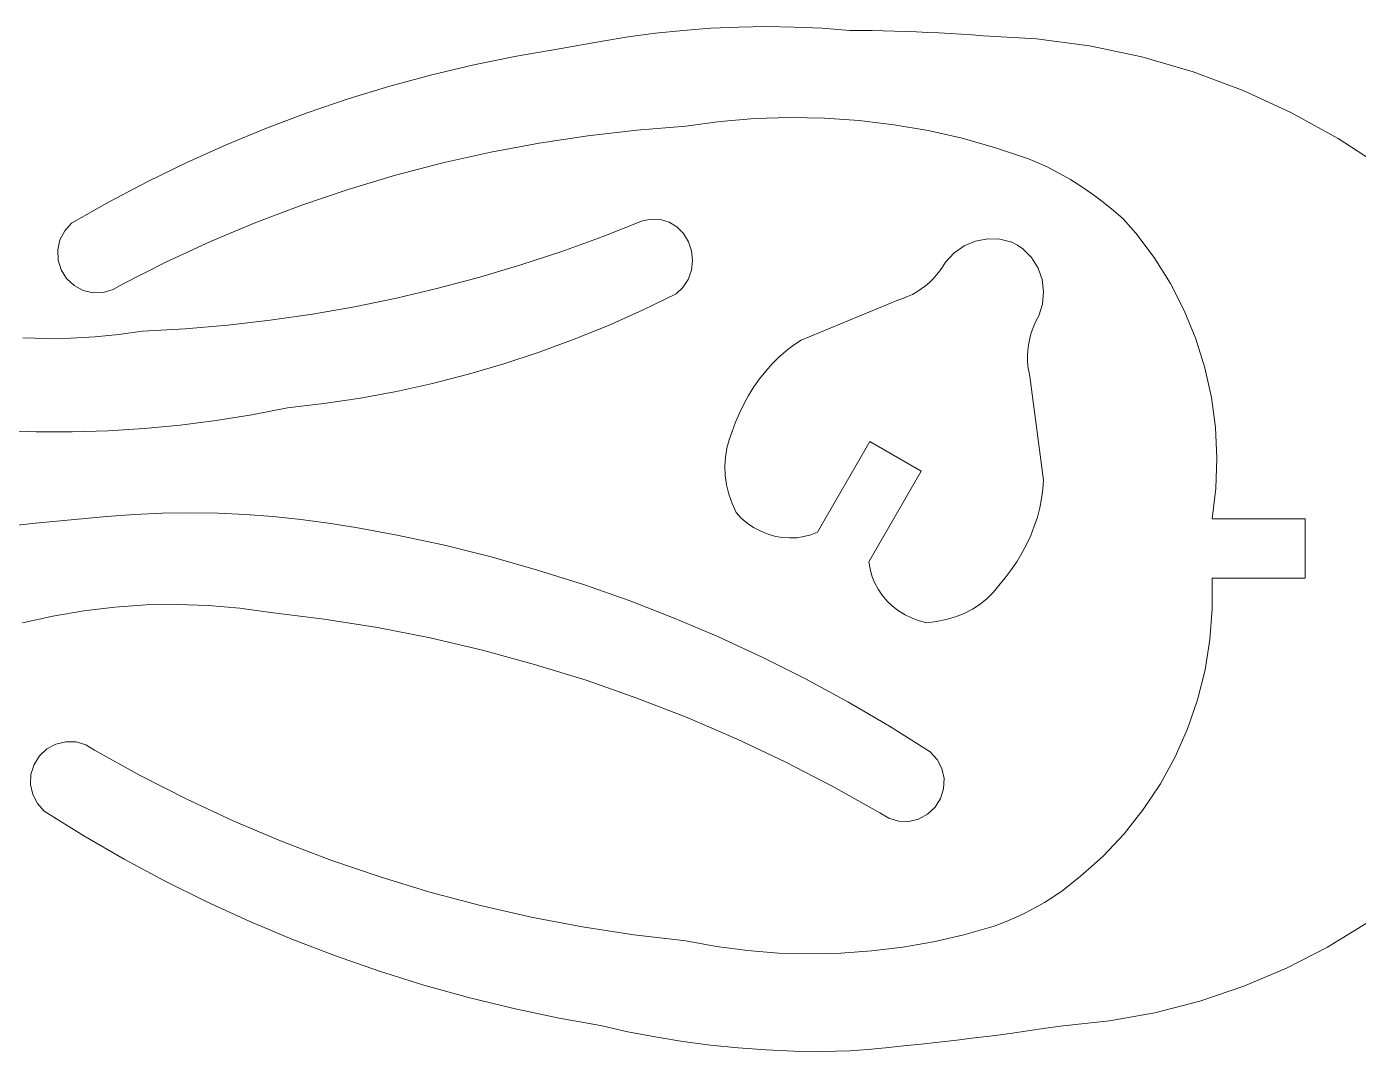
# Model space of a CAD drawing. Header units: millimetres. Extents: x -233 to 120, y -19 to 188.
# Drawn here: x -188.6 to -129.7, y 107.3 to 152.6 of the extents above; entities that cross this region are included whole.
import ezdxf

# ---------------------------------------------------------------- set-up
doc = ezdxf.new("R2010")
doc.units = ezdxf.units.MM
doc.header["$MEASUREMENT"] = 0
doc.layers.add('Layer 1', color=7, linetype='Continuous')

msp = doc.modelspace()

# ---------------------------------------------------------------- linework, layer by layer
at = {"layer": 'Layer 1', "lineweight": 9}
for points in [[(-158.3157, 152.5468), (-158.3157, 152.5468), (-159.5414, 152.4556), (-159.5414, 152.4556)], [(-157.0879, 152.6015), (-157.0879, 152.6015), (-158.3157, 152.5468), (-158.3157, 152.5468)], [(-155.859, 152.6197), (-155.859, 152.6197), (-157.0879, 152.6015), (-157.0879, 152.6015)], [(-154.63, 152.6015), (-154.63, 152.6015), (-155.859, 152.6197), (-155.859, 152.6197)], [(-153.4022, 152.5468), (-153.4022, 152.5468), (-154.63, 152.6015), (-154.63, 152.6015)], [(-152.1765, 152.4556), (-152.1765, 152.4556), (-153.4022, 152.5468), (-153.4022, 152.5468)], [(-163.1947, 151.9646), (-163.1947, 151.9646), (-165.0198, 151.6359), (-165.0198, 151.6359)], [(-161.982, 152.1644), (-161.982, 152.1644), (-163.1947, 151.9646), (-163.1947, 151.9646)], [(-160.7639, 152.3281), (-160.7639, 152.3281), (-161.982, 152.1644), (-161.982, 152.1644)], [(-159.5414, 152.4556), (-159.5414, 152.4556), (-160.7639, 152.3281), (-160.7639, 152.3281)], [(-151.6841, 152.4512), (-151.6841, 152.4512), (-152.1765, 152.4556), (-152.1765, 152.4556)], [(-151.1917, 152.444), (-151.1917, 152.444), (-151.6841, 152.4512), (-151.6841, 152.4512)], [(-150.6994, 152.434), (-150.6994, 152.434), (-151.1917, 152.444), (-151.1917, 152.444)], [(-150.2071, 152.4212), (-150.2071, 152.4212), (-150.6994, 152.434), (-150.6994, 152.434)], [(-149.7149, 152.4056), (-149.7149, 152.4056), (-150.2071, 152.4212), (-150.2071, 152.4212)], [(-149.2228, 152.3872), (-149.2228, 152.3872), (-149.7149, 152.4056), (-149.7149, 152.4056)], [(-148.7309, 152.366), (-148.7309, 152.366), (-149.2228, 152.3872), (-149.2228, 152.3872)], [(-148.239, 152.342), (-148.239, 152.342), (-148.7309, 152.366), (-148.7309, 152.366)], [(-147.7473, 152.3152), (-147.7473, 152.3152), (-148.239, 152.342), (-148.239, 152.342)], [(-147.2558, 152.2856), (-147.2558, 152.2856), (-147.7473, 152.3152), (-147.7473, 152.3152)], [(-146.7644, 152.2532), (-146.7644, 152.2532), (-147.2558, 152.2856), (-147.2558, 152.2856)], [(-146.2732, 152.218), (-146.2732, 152.218), (-146.7644, 152.2532), (-146.7644, 152.2532)], [(-143.9179, 152.0777), (-143.9179, 152.0777), (-146.2732, 152.218), (-146.2732, 152.218)], [(-141.5794, 151.7635), (-141.5794, 151.7635), (-143.9179, 152.0777), (-143.9179, 152.0777)], [(-166.9122, 151.3124), (-166.9122, 151.3124), (-168.7935, 150.929), (-168.7935, 150.929)], [(-165.0198, 151.6359), (-165.0198, 151.6359), (-166.9122, 151.3124), (-166.9122, 151.3124)], [(-139.2706, 151.2769), (-139.2706, 151.2769), (-141.5794, 151.7635), (-141.5794, 151.7635)], [(-168.7935, 150.929), (-168.7935, 150.929), (-170.6616, 150.4863), (-170.6616, 150.4863)], [(-137.0042, 150.6207), (-137.0042, 150.6207), (-139.2706, 151.2769), (-139.2706, 151.2769)], [(-170.6616, 150.4863), (-170.6616, 150.4863), (-172.5149, 149.9846), (-172.5149, 149.9846)], [(-134.7926, 149.7985), (-134.7926, 149.7985), (-137.0042, 150.6207), (-137.0042, 150.6207)], [(-172.5149, 149.9846), (-172.5149, 149.9846), (-174.3513, 149.4246), (-174.3513, 149.4246)], [(-132.6479, 148.8148), (-132.6479, 148.8148), (-134.7926, 149.7985), (-134.7926, 149.7985)], [(-174.3513, 149.4246), (-174.3513, 149.4246), (-176.169, 148.8066), (-176.169, 148.8066)], [(-176.169, 148.8066), (-176.169, 148.8066), (-177.9663, 148.1314), (-177.9663, 148.1314)], [(-157.9051, 148.4224), (-157.9051, 148.4224), (-159.4303, 148.2165), (-159.4303, 148.2165)], [(-156.3714, 148.5505), (-156.3714, 148.5505), (-157.9051, 148.4224), (-157.9051, 148.4224)], [(-154.8332, 148.6005), (-154.8332, 148.6005), (-156.3714, 148.5505), (-156.3714, 148.5505)], [(-153.2944, 148.5722), (-153.2944, 148.5722), (-154.8332, 148.6005), (-154.8332, 148.6005)], [(-151.7591, 148.4657), (-151.7591, 148.4657), (-153.2944, 148.5722), (-153.2944, 148.5722)], [(-150.2311, 148.2813), (-150.2311, 148.2813), (-151.7591, 148.4657), (-151.7591, 148.4657)], [(-130.582, 147.675), (-130.582, 147.675), (-132.6479, 148.8148), (-132.6479, 148.8148)], [(-177.9663, 148.1314), (-177.9663, 148.1314), (-179.7413, 147.3997), (-179.7413, 147.3997)], [(-163.7567, 147.7965), (-163.7567, 147.7965), (-165.906, 147.472), (-165.906, 147.472)], [(-161.5972, 148.0447), (-161.5972, 148.0447), (-163.7567, 147.7965), (-163.7567, 147.7965)], [(-159.4303, 148.2165), (-159.4303, 148.2165), (-161.5972, 148.0447), (-161.5972, 148.0447)], [(-148.7145, 148.0194), (-148.7145, 148.0194), (-150.2311, 148.2813), (-150.2311, 148.2813)], [(-147.2132, 147.6808), (-147.2132, 147.6808), (-148.7145, 148.0194), (-148.7145, 148.0194)], [(-179.7413, 147.3997), (-179.7413, 147.3997), (-181.4923, 146.6121), (-181.4923, 146.6121)], [(-165.906, 147.472), (-165.906, 147.472), (-168.0426, 147.0719), (-168.0426, 147.0719)], [(-145.731, 147.2664), (-145.731, 147.2664), (-147.2132, 147.6808), (-147.2132, 147.6808)], [(-144.2718, 146.7771), (-144.2718, 146.7771), (-145.731, 147.2664), (-145.731, 147.2664)], [(-128.6061, 146.3853), (-128.6061, 146.3853), (-130.582, 147.675), (-130.582, 147.675)], [(-181.4923, 146.6121), (-181.4923, 146.6121), (-183.2174, 145.7695), (-183.2174, 145.7695)], [(-168.0426, 147.0719), (-168.0426, 147.0719), (-170.1636, 146.5964), (-170.1636, 146.5964)], [(-143.9912, 146.6607), (-143.9912, 146.6607), (-144.2718, 146.7771), (-144.2718, 146.7771)], [(-143.458, 146.4134), (-143.458, 146.4134), (-143.9912, 146.6607), (-143.9912, 146.6607)], [(-172.2666, 146.0463), (-172.2666, 146.0463), (-174.3487, 145.4222), (-174.3487, 145.4222)], [(-170.1636, 146.5964), (-170.1636, 146.5964), (-172.2666, 146.0463), (-172.2666, 146.0463)], [(-142.9355, 146.1443), (-142.9355, 146.1443), (-143.458, 146.4134), (-143.458, 146.4134)], [(-142.4246, 145.8539), (-142.4246, 145.8539), (-142.9355, 146.1443), (-142.9355, 146.1443)], [(-183.2174, 145.7695), (-183.2174, 145.7695), (-184.915, 144.8726), (-184.915, 144.8726)], [(-174.3487, 145.4222), (-174.3487, 145.4222), (-176.4075, 144.7249), (-176.4075, 144.7249)], [(-141.9261, 145.5426), (-141.9261, 145.5426), (-142.4246, 145.8539), (-142.4246, 145.8539)], [(-141.4409, 145.2109), (-141.4409, 145.2109), (-141.9261, 145.5426), (-141.9261, 145.5426)], [(-184.915, 144.8726), (-184.915, 144.8726), (-186.5833, 143.9225), (-186.5833, 143.9225)], [(-140.9698, 144.8596), (-140.9698, 144.8596), (-141.4409, 145.2109), (-141.4409, 145.2109)], [(-140.5136, 144.489), (-140.5136, 144.489), (-140.9698, 144.8596), (-140.9698, 144.8596)], [(-176.4075, 144.7249), (-176.4075, 144.7249), (-178.4404, 143.9553), (-178.4404, 143.9553)], [(-140.0909, 144.1157), (-140.0909, 144.1157), (-140.5136, 144.489), (-140.5136, 144.489)], [(-186.5833, 143.9225), (-186.5833, 143.9225), (-186.8867, 143.5874), (-186.8867, 143.5874)], [(-178.4404, 143.9553), (-178.4404, 143.9553), (-180.4448, 143.1143), (-180.4448, 143.1143)], [(-163.1205, 143.3249), (-163.1205, 143.3249), (-161.3461, 144.0256), (-161.3461, 144.0256)], [(-160.953, 144.1093), (-160.953, 144.1093), (-161.3461, 144.0256), (-161.3461, 144.0256)], [(-160.5526, 144.0913), (-160.5526, 144.0913), (-160.953, 144.1093), (-160.953, 144.1093)], [(-160.1673, 143.9727), (-160.1673, 143.9727), (-160.5526, 144.0913), (-160.5526, 144.0913)], [(-159.8187, 143.7601), (-159.8187, 143.7601), (-160.1673, 143.9727), (-160.1673, 143.9727)], [(-159.5263, 143.4654), (-159.5263, 143.4654), (-159.8187, 143.7601), (-159.8187, 143.7601)], [(-139.5261, 143.4823), (-139.5261, 143.4823), (-140.0909, 144.1157), (-140.0909, 144.1157)], [(-187.0941, 143.1857), (-187.0941, 143.1857), (-187.1916, 142.7444), (-187.1916, 142.7444)], [(-186.8867, 143.5874), (-186.8867, 143.5874), (-187.0941, 143.1857), (-187.0941, 143.1857)], [(-180.4448, 143.1143), (-180.4448, 143.1143), (-182.4183, 142.203), (-182.4183, 142.203)], [(-164.9116, 142.6764), (-164.9116, 142.6764), (-163.1205, 143.3249), (-163.1205, 143.3249)], [(-159.3065, 143.1051), (-159.3065, 143.1051), (-159.5263, 143.4654), (-159.5263, 143.4654)], [(-159.1715, 142.6994), (-159.1715, 142.6994), (-159.3065, 143.1051), (-159.3065, 143.1051)], [(-147.1256, 142.9206), (-147.1256, 142.9206), (-146.6229, 143.1328), (-146.6229, 143.1328)], [(-146.6229, 143.1328), (-146.6229, 143.1328), (-146.0867, 143.2327), (-146.0867, 143.2327)], [(-146.0867, 143.2327), (-146.0867, 143.2327), (-145.5417, 143.2155), (-145.5417, 143.2155)], [(-145.5417, 143.2155), (-145.5417, 143.2155), (-145.0132, 143.0821), (-145.0132, 143.0821)], [(-145.0132, 143.0821), (-145.0132, 143.0821), (-144.7599, 142.9557), (-144.7599, 142.9557)], [(-138.7189, 142.4052), (-138.7189, 142.4052), (-139.5261, 143.4823), (-139.5261, 143.4823)], [(-187.1916, 142.7444), (-187.1916, 142.7444), (-187.1729, 142.2927), (-187.1729, 142.2927)], [(-166.7181, 142.0807), (-166.7181, 142.0807), (-164.9116, 142.6764), (-164.9116, 142.6764)], [(-159.1289, 142.2709), (-159.1289, 142.2709), (-159.1715, 142.6994), (-159.1715, 142.6994)], [(-147.9397, 142.203), (-147.9397, 142.203), (-147.5714, 142.6058), (-147.5714, 142.6058)], [(-147.5714, 142.6058), (-147.5714, 142.6058), (-147.1256, 142.9206), (-147.1256, 142.9206)], [(-144.5239, 142.7996), (-144.5239, 142.7996), (-144.7599, 142.9557), (-144.7599, 142.9557)], [(-144.1441, 142.4085), (-144.1441, 142.4085), (-144.5239, 142.7996), (-144.5239, 142.7996)], [(-187.1729, 142.2927), (-187.1729, 142.2927), (-187.039, 141.861), (-187.039, 141.861)], [(-182.4183, 142.203), (-182.4183, 142.203), (-184.3583, 141.2225), (-184.3583, 141.2225)], [(-168.5386, 141.538), (-168.5386, 141.538), (-166.7181, 142.0807), (-166.7181, 142.0807)], [(-159.1811, 141.8436), (-159.1811, 141.8436), (-159.1289, 142.2709), (-159.1289, 142.2709)], [(-148.0602, 142.0064), (-148.0602, 142.0064), (-148.1928, 141.8178), (-148.1928, 141.8178)], [(-147.9397, 142.203), (-147.9397, 142.203), (-148.0602, 142.0064), (-148.0602, 142.0064)], [(-143.8567, 141.9452), (-143.8567, 141.9452), (-144.1441, 142.4085), (-144.1441, 142.4085)], [(-143.675, 141.4309), (-143.675, 141.4309), (-143.8567, 141.9452), (-143.8567, 141.9452)], [(-138.0061, 141.2634), (-138.0061, 141.2634), (-138.7189, 142.4052), (-138.7189, 142.4052)], [(-187.039, 141.861), (-187.039, 141.861), (-186.799, 141.4779), (-186.799, 141.4779)], [(-186.799, 141.4779), (-186.799, 141.4779), (-186.4689, 141.1691), (-186.4689, 141.1691)], [(-170.3718, 141.0489), (-170.3718, 141.0489), (-168.5386, 141.538), (-168.5386, 141.538)], [(-159.5531, 141.0871), (-159.5531, 141.0871), (-159.3252, 141.4415), (-159.3252, 141.4415)], [(-159.3252, 141.4415), (-159.3252, 141.4415), (-159.1811, 141.8436), (-159.1811, 141.8436)], [(-148.6584, 141.3076), (-148.6584, 141.3076), (-148.834, 141.1583), (-148.834, 141.1583)], [(-148.4925, 141.4677), (-148.4925, 141.4677), (-148.6584, 141.3076), (-148.6584, 141.3076)], [(-148.3371, 141.638), (-148.3371, 141.638), (-148.4925, 141.4677), (-148.4925, 141.4677)], [(-148.1928, 141.8178), (-148.1928, 141.8178), (-148.3371, 141.638), (-148.3371, 141.638)], [(-143.6075, 140.8895), (-143.6075, 140.8895), (-143.675, 141.4309), (-143.675, 141.4309)], [(-186.4689, 141.1691), (-186.4689, 141.1691), (-186.0707, 140.9552), (-186.0707, 140.9552)], [(-186.0707, 140.9552), (-186.0707, 140.9552), (-185.631, 140.8505), (-185.631, 140.8505)], [(-185.631, 140.8505), (-185.631, 140.8505), (-185.1791, 140.8619), (-185.1791, 140.8619)], [(-185.1791, 140.8619), (-185.1791, 140.8619), (-184.7452, 140.9887), (-184.7452, 140.9887)], [(-184.7452, 140.9887), (-184.7452, 140.9887), (-184.3583, 141.2225), (-184.3583, 141.2225)], [(-172.2164, 140.6138), (-172.2164, 140.6138), (-170.3718, 141.0489), (-170.3718, 141.0489)], [(-161.3378, 140.0798), (-161.3378, 140.0798), (-159.852, 140.8001), (-159.852, 140.8001)], [(-159.852, 140.8001), (-159.852, 140.8001), (-159.5531, 141.0871), (-159.5531, 141.0871)], [(-149.4125, 140.7812), (-149.4125, 140.7812), (-149.6199, 140.6808), (-149.6199, 140.6808)], [(-149.2119, 140.8946), (-149.2119, 140.8946), (-149.4125, 140.7812), (-149.4125, 140.7812)], [(-149.0188, 141.0205), (-149.0188, 141.0205), (-149.2119, 140.8946), (-149.2119, 140.8946)], [(-148.834, 141.1583), (-148.834, 141.1583), (-149.0188, 141.0205), (-149.0188, 141.0205)], [(-143.6572, 140.346), (-143.6572, 140.346), (-143.6075, 140.8895), (-143.6075, 140.8895)], [(-137.3929, 140.0651), (-137.3929, 140.0651), (-138.0061, 141.2634), (-138.0061, 141.2634)], [(-175.934, 139.9064), (-175.934, 139.9064), (-174.0709, 140.2328), (-174.0709, 140.2328)], [(-174.0709, 140.2328), (-174.0709, 140.2328), (-172.2164, 140.6138), (-172.2164, 140.6138)], [(-154.3295, 138.759), (-154.3295, 138.759), (-150.0517, 140.5204), (-150.0517, 140.5204)], [(-149.8333, 140.5938), (-149.8333, 140.5938), (-150.0517, 140.5204), (-150.0517, 140.5204)], [(-149.6199, 140.6808), (-149.6199, 140.6808), (-149.8333, 140.5938), (-149.8333, 140.5938)], [(-143.8219, 139.8256), (-143.8219, 139.8256), (-143.6572, 140.346), (-143.6572, 140.346)], [(-179.6803, 139.4181), (-179.6803, 139.4181), (-177.8043, 139.6348), (-177.8043, 139.6348)], [(-177.8043, 139.6348), (-177.8043, 139.6348), (-175.934, 139.9064), (-175.934, 139.9064)], [(-162.8435, 139.4102), (-162.8435, 139.4102), (-161.3378, 140.0798), (-161.3378, 140.0798)], [(-143.932, 139.623), (-143.932, 139.623), (-144.029, 139.4138), (-144.029, 139.4138)], [(-143.8219, 139.8256), (-143.8219, 139.8256), (-143.932, 139.623), (-143.932, 139.623)], [(-136.8838, 138.819), (-136.8838, 138.819), (-137.3929, 140.0651), (-137.3929, 140.0651)], [(-185.5558, 138.9002), (-185.5558, 138.9002), (-184.4976, 139.0029), (-184.4976, 139.0029)], [(-184.4976, 139.0029), (-184.4976, 139.0029), (-183.4441, 139.1502), (-183.4441, 139.1502)], [(-183.4441, 139.1502), (-183.4441, 139.1502), (-181.5607, 139.2565), (-181.5607, 139.2565)], [(-181.5607, 139.2565), (-181.5607, 139.2565), (-179.6803, 139.4181), (-179.6803, 139.4181)], [(-164.3677, 138.792), (-164.3677, 138.792), (-162.8435, 139.4102), (-162.8435, 139.4102)], [(-144.1823, 138.9792), (-144.1823, 138.9792), (-144.238, 138.7555), (-144.238, 138.7555)], [(-144.1125, 139.1989), (-144.1125, 139.1989), (-144.1823, 138.9792), (-144.1823, 138.9792)], [(-144.029, 139.4138), (-144.029, 139.4138), (-144.1125, 139.1989), (-144.1125, 139.1989)], [(-188.7424, 138.8607), (-188.7424, 138.8607), (-187.6799, 138.829), (-187.6799, 138.829)], [(-187.6799, 138.829), (-187.6799, 138.829), (-186.6171, 138.8422), (-186.6171, 138.8422)], [(-186.6171, 138.8422), (-186.6171, 138.8422), (-185.5558, 138.9002), (-185.5558, 138.9002)], [(-165.9088, 138.2257), (-165.9088, 138.2257), (-164.3677, 138.792), (-164.3677, 138.792)], [(-154.9925, 138.2773), (-154.9925, 138.2773), (-154.666, 138.5306), (-154.666, 138.5306)], [(-154.666, 138.5306), (-154.666, 138.5306), (-154.3295, 138.759), (-154.3295, 138.759)], [(-144.2795, 138.5287), (-144.2795, 138.5287), (-144.3065, 138.2998), (-144.3065, 138.2998)], [(-144.238, 138.7555), (-144.238, 138.7555), (-144.2795, 138.5287), (-144.2795, 138.5287)], [(-136.4824, 137.5342), (-136.4824, 137.5342), (-136.8838, 138.819), (-136.8838, 138.819)], [(-167.4654, 137.712), (-167.4654, 137.712), (-165.9088, 138.2257), (-165.9088, 138.2257)], [(-155.6088, 137.7011), (-155.6088, 137.7011), (-155.3073, 138.0003), (-155.3073, 138.0003)], [(-155.3073, 138.0003), (-155.3073, 138.0003), (-154.9925, 138.2773), (-154.9925, 138.2773)], [(-144.3065, 138.2998), (-144.3065, 138.2998), (-144.319, 138.0697), (-144.319, 138.0697)], [(-144.3168, 137.8392), (-144.3168, 137.8392), (-144.319, 138.0697), (-144.319, 138.0697)], [(-144.3168, 137.8392), (-144.3168, 137.8392), (-144.3001, 137.6094), (-144.3001, 137.6094)], [(-170.6185, 136.8442), (-170.6185, 136.8442), (-169.0358, 137.2513), (-169.0358, 137.2513)], [(-169.0358, 137.2513), (-169.0358, 137.2513), (-167.4654, 137.712), (-167.4654, 137.712)], [(-156.1656, 137.0423), (-156.1656, 137.0423), (-155.8954, 137.3812), (-155.8954, 137.3812)], [(-155.8954, 137.3812), (-155.8954, 137.3812), (-155.6088, 137.7011), (-155.6088, 137.7011)], [(-144.3001, 137.6094), (-144.3001, 137.6094), (-144.2688, 137.3811), (-144.2688, 137.3811)], [(-144.2688, 137.3811), (-144.2688, 137.3811), (-144.2231, 137.1553), (-144.2231, 137.1553)], [(-136.1916, 136.2199), (-136.1916, 136.2199), (-136.4824, 137.5342), (-136.4824, 137.5342)], [(-172.2119, 136.4909), (-172.2119, 136.4909), (-170.6185, 136.8442), (-170.6185, 136.8442)], [(-156.6516, 136.3142), (-156.6516, 136.3142), (-156.4181, 136.686), (-156.4181, 136.686)], [(-156.4181, 136.686), (-156.4181, 136.686), (-156.1656, 137.0423), (-156.1656, 137.0423)], [(-143.6096, 132.5699), (-143.6096, 132.5699), (-144.2231, 137.1553), (-144.2231, 137.1553)], [(-175.4243, 135.9475), (-175.4243, 135.9475), (-173.8144, 136.1919), (-173.8144, 136.1919)], [(-173.8144, 136.1919), (-173.8144, 136.1919), (-172.2119, 136.4909), (-172.2119, 136.4909)], [(-156.8649, 135.9288), (-156.8649, 135.9288), (-156.6516, 136.3142), (-156.6516, 136.3142)], [(-136.0137, 134.8856), (-136.0137, 134.8856), (-136.1916, 136.2199), (-136.1916, 136.2199)], [(-180.1917, 135.2033), (-180.1917, 135.2033), (-178.6122, 135.4555), (-178.6122, 135.4555)], [(-178.6122, 135.4555), (-178.6122, 135.4555), (-177.0401, 135.7579), (-177.0401, 135.7579)], [(-177.0401, 135.7579), (-177.0401, 135.7579), (-175.4243, 135.9475), (-175.4243, 135.9475)], [(-157.2266, 135.1251), (-157.2266, 135.1251), (-157.0569, 135.5318), (-157.0569, 135.5318)], [(-157.0569, 135.5318), (-157.0569, 135.5318), (-156.8649, 135.9288), (-156.8649, 135.9288)], [(-184.9617, 134.7507), (-184.9617, 134.7507), (-183.3679, 134.8508), (-183.3679, 134.8508)], [(-183.3679, 134.8508), (-183.3679, 134.8508), (-181.7774, 135.0017), (-181.7774, 135.0017)], [(-181.7774, 135.0017), (-181.7774, 135.0017), (-180.1917, 135.2033), (-180.1917, 135.2033)], [(-157.3731, 134.711), (-157.3731, 134.711), (-157.2266, 135.1251), (-157.2266, 135.1251)], [(-135.9497, 133.5411), (-135.9497, 133.5411), (-136.0137, 134.8856), (-136.0137, 134.8856)], [(-189.7491, 134.7559), (-189.7491, 134.7559), (-188.1537, 134.7032), (-188.1537, 134.7032)], [(-188.1537, 134.7032), (-188.1537, 134.7032), (-186.5574, 134.7015), (-186.5574, 134.7015)], [(-186.5574, 134.7015), (-186.5574, 134.7015), (-184.9617, 134.7507), (-184.9617, 134.7507)], [(-157.5147, 134.3543), (-157.5147, 134.3543), (-157.6171, 133.9789), (-157.6171, 133.9789)], [(-157.3731, 134.711), (-157.3731, 134.711), (-157.5147, 134.3543), (-157.5147, 134.3543)], [(-153.6024, 130.265), (-153.6024, 130.265), (-151.2899, 134.2704), (-151.2899, 134.2704)], [(-151.2899, 134.2704), (-151.2899, 134.2704), (-149.0166, 132.9579), (-149.0166, 132.9579)], [(-157.6171, 133.9789), (-157.6171, 133.9789), (-157.6796, 133.5883), (-157.6796, 133.5883)], [(-157.6796, 133.5883), (-157.6796, 133.5883), (-157.7014, 133.186), (-157.7014, 133.186)], [(-157.7014, 133.186), (-157.7014, 133.186), (-157.6825, 132.7757), (-157.6825, 132.7757)], [(-136.0003, 132.1959), (-136.0003, 132.1959), (-135.9497, 133.5411), (-135.9497, 133.5411)], [(-157.6825, 132.7757), (-157.6825, 132.7757), (-157.6229, 132.3611), (-157.6229, 132.3611)], [(-151.3291, 128.9525), (-151.3291, 128.9525), (-149.0166, 132.9579), (-149.0166, 132.9579)], [(-143.6391, 132.1642), (-143.6391, 132.1642), (-143.6096, 132.5699), (-143.6096, 132.5699)], [(-157.6229, 132.3611), (-157.6229, 132.3611), (-157.5233, 131.946), (-157.5233, 131.946)], [(-157.5233, 131.946), (-157.5233, 131.946), (-157.3845, 131.534), (-157.3845, 131.534)], [(-143.6953, 131.7548), (-143.6953, 131.7548), (-143.6391, 132.1642), (-143.6391, 132.1642)], [(-136.1649, 130.86), (-136.1649, 130.86), (-136.0003, 132.1959), (-136.0003, 132.1959)], [(-157.3845, 131.534), (-157.3845, 131.534), (-157.2078, 131.129), (-157.2078, 131.129)], [(-143.8861, 130.9331), (-143.8861, 130.9331), (-143.7777, 131.3437), (-143.7777, 131.3437)], [(-143.7777, 131.3437), (-143.7777, 131.3437), (-143.6953, 131.7548), (-143.6953, 131.7548)], [(-188.1826, 130.6559), (-188.1826, 130.6559), (-187.3947, 130.7375), (-187.3947, 130.7375)], [(-187.3947, 130.7375), (-187.3947, 130.7375), (-186.6064, 130.8147), (-186.6064, 130.8147)], [(-186.6064, 130.8147), (-186.6064, 130.8147), (-185.8176, 130.8874), (-185.8176, 130.8874)], [(-185.8176, 130.8874), (-185.8176, 130.8874), (-185.0284, 130.9556), (-185.0284, 130.9556)], [(-185.0284, 130.9556), (-185.0284, 130.9556), (-183.8027, 131.0468), (-183.8027, 131.0468)], [(-183.8027, 131.0468), (-183.8027, 131.0468), (-182.5749, 131.1015), (-182.5749, 131.1015)], [(-182.5749, 131.1015), (-182.5749, 131.1015), (-181.3459, 131.1197), (-181.3459, 131.1197)], [(-181.3459, 131.1197), (-181.3459, 131.1197), (-180.117, 131.1015), (-180.117, 131.1015)], [(-180.117, 131.1015), (-180.117, 131.1015), (-178.8892, 131.0468), (-178.8892, 131.0468)], [(-178.8892, 131.0468), (-178.8892, 131.0468), (-177.6635, 130.9556), (-177.6635, 130.9556)], [(-177.6635, 130.9556), (-177.6635, 130.9556), (-176.441, 130.8281), (-176.441, 130.8281)], [(-175.2229, 130.6644), (-175.2229, 130.6644), (-176.441, 130.8281), (-176.441, 130.8281)], [(-157.2078, 131.129), (-157.2078, 131.129), (-156.9743, 130.8861), (-156.9743, 130.8861)], [(-156.9743, 130.8861), (-156.9743, 130.8861), (-156.7158, 130.6679), (-156.7158, 130.6679)], [(-144.0199, 130.5249), (-144.0199, 130.5249), (-143.8861, 130.9331), (-143.8861, 130.9331)], [(-136.1649, 130.86), (-136.1649, 130.86), (-132.0399, 130.86), (-132.0399, 130.86)], [(-132.0399, 130.86), (-132.0399, 130.86), (-132.0399, 128.235), (-132.0399, 128.235)], [(-188.9701, 130.5697), (-188.9701, 130.5697), (-188.1826, 130.6559), (-188.1826, 130.6559)], [(-175.2229, 130.6644), (-175.2229, 130.6644), (-174.0102, 130.4646), (-174.0102, 130.4646)], [(-174.0102, 130.4646), (-174.0102, 130.4646), (-172.1851, 130.1359), (-172.1851, 130.1359)], [(-172.1851, 130.1359), (-172.1851, 130.1359), (-170.1002, 129.6865), (-170.1002, 129.6865)], [(-156.7158, 130.6679), (-156.7158, 130.6679), (-156.4358, 130.477), (-156.4358, 130.477)], [(-156.4358, 130.477), (-156.4358, 130.477), (-156.138, 130.3161), (-156.138, 130.3161)], [(-156.138, 130.3161), (-156.138, 130.3161), (-155.8261, 130.1872), (-155.8261, 130.1872)], [(-155.8261, 130.1872), (-155.8261, 130.1872), (-155.5043, 130.0919), (-155.5043, 130.0919)], [(-154.2027, 130.0657), (-154.2027, 130.0657), (-153.8949, 130.1483), (-153.8949, 130.1483)], [(-153.8949, 130.1483), (-153.8949, 130.1483), (-153.6024, 130.265), (-153.6024, 130.265)], [(-144.3606, 129.7246), (-144.3606, 129.7246), (-144.1783, 130.1214), (-144.1783, 130.1214)], [(-144.1783, 130.1214), (-144.1783, 130.1214), (-144.0199, 130.5249), (-144.0199, 130.5249)], [(-170.1002, 129.6865), (-170.1002, 129.6865), (-168.0306, 129.1713), (-168.0306, 129.1713)], [(-155.5043, 130.0919), (-155.5043, 130.0919), (-155.1768, 130.0316), (-155.1768, 130.0316)], [(-155.1768, 130.0316), (-155.1768, 130.0316), (-154.8479, 130.007), (-154.8479, 130.007)], [(-154.8479, 130.007), (-154.8479, 130.007), (-154.5218, 130.0184), (-154.5218, 130.0184)], [(-154.5218, 130.0184), (-154.5218, 130.0184), (-154.2027, 130.0657), (-154.2027, 130.0657)], [(-144.5658, 129.3364), (-144.5658, 129.3364), (-144.3606, 129.7246), (-144.3606, 129.7246)], [(-168.0306, 129.1713), (-168.0306, 129.1713), (-165.9783, 128.5909), (-165.9783, 128.5909)], [(-151.284, 128.6408), (-151.284, 128.6408), (-151.3291, 128.9525), (-151.3291, 128.9525)], [(-145.0408, 128.5942), (-145.0408, 128.5942), (-144.7929, 128.959), (-144.7929, 128.959)], [(-144.7929, 128.959), (-144.7929, 128.959), (-144.5658, 129.3364), (-144.5658, 129.3364)], [(-165.9783, 128.5909), (-165.9783, 128.5909), (-163.9454, 127.9457), (-163.9454, 127.9457)], [(-151.2016, 128.333), (-151.2016, 128.333), (-151.284, 128.6408), (-151.284, 128.6408)], [(-145.3081, 128.244), (-145.3081, 128.244), (-145.0408, 128.5942), (-145.0408, 128.5942)], [(-163.9454, 127.9457), (-163.9454, 127.9457), (-161.934, 127.2365), (-161.934, 127.2365)], [(-151.0831, 128.0331), (-151.0831, 128.0331), (-151.2016, 128.333), (-151.2016, 128.333)], [(-150.9299, 127.7449), (-150.9299, 127.7449), (-151.0831, 128.0331), (-151.0831, 128.0331)], [(-145.5935, 127.91), (-145.5935, 127.91), (-145.8316, 127.609), (-145.8316, 127.609)], [(-145.5935, 127.91), (-145.5935, 127.91), (-145.3081, 128.244), (-145.3081, 128.244)], [(-136.1649, 128.235), (-136.1649, 128.235), (-132.0399, 128.235), (-132.0399, 128.235)], [(-136.1649, 128.235), (-136.1649, 128.235), (-136.152, 126.8743), (-136.152, 126.8743)], [(-161.934, 127.2365), (-161.934, 127.2365), (-159.946, 126.464), (-159.946, 126.464)], [(-150.7441, 127.4723), (-150.7441, 127.4723), (-150.9299, 127.7449), (-150.9299, 127.7449)], [(-150.5281, 127.2189), (-150.5281, 127.2189), (-150.7441, 127.4723), (-150.7441, 127.4723)], [(-150.2847, 126.9878), (-150.2847, 126.9878), (-150.5281, 127.2189), (-150.5281, 127.2189)], [(-146.1055, 127.3326), (-146.1055, 127.3326), (-146.4125, 127.0833), (-146.4125, 127.0833)], [(-145.8316, 127.609), (-145.8316, 127.609), (-146.1055, 127.3326), (-146.1055, 127.3326)], [(-187.4074, 126.5552), (-187.4074, 126.5552), (-186.0437, 126.7883), (-186.0437, 126.7883)], [(-186.0437, 126.7883), (-186.0437, 126.7883), (-184.67, 126.9518), (-184.67, 126.9518)], [(-184.67, 126.9518), (-184.67, 126.9518), (-183.2897, 127.0453), (-183.2897, 127.0453)], [(-183.2897, 127.0453), (-183.2897, 127.0453), (-181.9064, 127.0684), (-181.9064, 127.0684)], [(-181.9064, 127.0684), (-181.9064, 127.0684), (-180.5238, 127.0213), (-180.5238, 127.0213)], [(-180.5238, 127.0213), (-180.5238, 127.0213), (-179.1453, 126.9039), (-179.1453, 126.9039)], [(-179.1453, 126.9039), (-179.1453, 126.9039), (-177.7746, 126.7165), (-177.7746, 126.7165)], [(-177.7746, 126.7165), (-177.7746, 126.7165), (-175.4124, 126.4227), (-175.4124, 126.4227)], [(-150.0171, 126.7822), (-150.0171, 126.7822), (-150.2847, 126.9878), (-150.2847, 126.9878)], [(-149.7288, 126.6047), (-149.7288, 126.6047), (-150.0171, 126.7822), (-150.0171, 126.7822)], [(-149.4236, 126.4577), (-149.4236, 126.4577), (-149.7288, 126.6047), (-149.7288, 126.6047)], [(-147.1148, 126.6745), (-147.1148, 126.6745), (-147.5036, 126.5187), (-147.5036, 126.5187)], [(-146.75, 126.8632), (-146.75, 126.8632), (-147.1148, 126.6745), (-147.1148, 126.6745)], [(-146.4125, 127.0833), (-146.4125, 127.0833), (-146.75, 126.8632), (-146.75, 126.8632)], [(-136.152, 126.8743), (-136.152, 126.8743), (-136.2548, 125.5175), (-136.2548, 125.5175)], [(-188.7575, 126.253), (-188.7575, 126.253), (-187.4074, 126.5552), (-187.4074, 126.5552)], [(-175.4124, 126.4227), (-175.4124, 126.4227), (-173.0621, 126.0455), (-173.0621, 126.0455)], [(-173.0621, 126.0455), (-173.0621, 126.0455), (-170.7266, 125.5855), (-170.7266, 125.5855)], [(-159.946, 126.464), (-159.946, 126.464), (-157.9835, 125.6289), (-157.9835, 125.6289)], [(-149.1053, 126.343), (-149.1053, 126.343), (-149.4236, 126.4577), (-149.4236, 126.4577)], [(-148.7783, 126.2622), (-148.7783, 126.2622), (-149.1053, 126.343), (-149.1053, 126.343)], [(-148.3392, 126.3117), (-148.3392, 126.3117), (-148.7783, 126.2622), (-148.7783, 126.2622)], [(-147.913, 126.3974), (-147.913, 126.3974), (-148.3392, 126.3117), (-148.3392, 126.3117)], [(-147.5036, 126.5187), (-147.5036, 126.5187), (-147.913, 126.3974), (-147.913, 126.3974)], [(-170.7266, 125.5855), (-170.7266, 125.5855), (-168.4089, 125.0432), (-168.4089, 125.0432)], [(-157.9835, 125.6289), (-157.9835, 125.6289), (-156.0484, 124.7321), (-156.0484, 124.7321)], [(-136.2548, 125.5175), (-136.2548, 125.5175), (-136.4725, 124.1743), (-136.4725, 124.1743)], [(-168.4089, 125.0432), (-168.4089, 125.0432), (-166.1117, 124.4194), (-166.1117, 124.4194)], [(-166.1117, 124.4194), (-166.1117, 124.4194), (-163.838, 123.7148), (-163.838, 123.7148)], [(-156.0484, 124.7321), (-156.0484, 124.7321), (-154.1427, 123.7744), (-154.1427, 123.7744)], [(-163.838, 123.7148), (-163.838, 123.7148), (-161.5907, 122.9302), (-161.5907, 122.9302)], [(-154.1427, 123.7744), (-154.1427, 123.7744), (-152.2683, 122.7569), (-152.2683, 122.7569)], [(-136.4725, 124.1743), (-136.4725, 124.1743), (-136.8035, 122.8545), (-136.8035, 122.8545)], [(-161.5907, 122.9302), (-161.5907, 122.9302), (-159.3725, 122.0668), (-159.3725, 122.0668)], [(-152.2683, 122.7569), (-152.2683, 122.7569), (-150.427, 121.6806), (-150.427, 121.6806)], [(-136.8035, 122.8545), (-136.8035, 122.8545), (-137.2455, 121.5676), (-137.2455, 121.5676)], [(-159.3725, 122.0668), (-159.3725, 122.0668), (-157.1861, 121.1254), (-157.1861, 121.1254)], [(-150.427, 121.6806), (-150.427, 121.6806), (-148.6207, 120.5465), (-148.6207, 120.5465)], [(-137.2455, 121.5676), (-137.2455, 121.5676), (-137.7953, 120.323), (-137.7953, 120.323)], [(-187.6716, 120.6789), (-187.6716, 120.6789), (-187.2734, 120.8928), (-187.2734, 120.8928)], [(-187.2734, 120.8928), (-187.2734, 120.8928), (-186.8337, 120.9975), (-186.8337, 120.9975)], [(-186.8337, 120.9975), (-186.8337, 120.9975), (-186.3818, 120.9861), (-186.3818, 120.9861)], [(-186.3818, 120.9861), (-186.3818, 120.9861), (-185.9479, 120.8593), (-185.9479, 120.8593)], [(-185.9479, 120.8593), (-185.9479, 120.8593), (-185.561, 120.6255), (-185.561, 120.6255)], [(-157.1861, 121.1254), (-157.1861, 121.1254), (-155.0345, 120.1074), (-155.0345, 120.1074)], [(-188.2418, 119.987), (-188.2418, 119.987), (-188.0018, 120.3701), (-188.0018, 120.3701)], [(-188.0018, 120.3701), (-188.0018, 120.3701), (-187.6716, 120.6789), (-187.6716, 120.6789)], [(-183.5453, 119.5069), (-183.5453, 119.5069), (-185.561, 120.6255), (-185.561, 120.6255)], [(-155.0345, 120.1074), (-155.0345, 120.1074), (-152.9201, 119.014), (-152.9201, 119.014)], [(-148.6207, 120.5465), (-148.6207, 120.5465), (-148.3173, 120.2114), (-148.3173, 120.2114)], [(-148.3173, 120.2114), (-148.3173, 120.2114), (-148.1099, 119.8098), (-148.1099, 119.8098)], [(-137.7953, 120.323), (-137.7953, 120.323), (-138.4489, 119.1295), (-138.4489, 119.1295)], [(-188.3944, 119.1036), (-188.3944, 119.1036), (-188.3756, 119.5553), (-188.3756, 119.5553)], [(-188.3756, 119.5553), (-188.3756, 119.5553), (-188.2418, 119.987), (-188.2418, 119.987)], [(-148.1099, 119.8098), (-148.1099, 119.8098), (-148.0123, 119.3684), (-148.0123, 119.3684)], [(-188.2968, 118.6623), (-188.2968, 118.6623), (-188.3944, 119.1036), (-188.3944, 119.1036)], [(-181.4913, 118.4601), (-181.4913, 118.4601), (-183.5453, 119.5069), (-183.5453, 119.5069)], [(-152.9201, 119.014), (-152.9201, 119.014), (-150.8457, 117.8465), (-150.8457, 117.8465)], [(-148.0123, 119.3684), (-148.0123, 119.3684), (-148.0311, 118.9167), (-148.0311, 118.9167)], [(-138.4489, 119.1295), (-138.4489, 119.1295), (-139.2016, 117.9959), (-139.2016, 117.9959)], [(-188.0894, 118.2606), (-188.0894, 118.2606), (-188.2968, 118.6623), (-188.2968, 118.6623)], [(-179.4016, 117.4867), (-179.4016, 117.4867), (-181.4913, 118.4601), (-181.4913, 118.4601)], [(-148.1649, 118.485), (-148.1649, 118.485), (-148.4049, 118.1019), (-148.4049, 118.1019)], [(-148.0311, 118.9167), (-148.0311, 118.9167), (-148.1649, 118.485), (-148.1649, 118.485)], [(-187.786, 117.9255), (-187.786, 117.9255), (-188.0894, 118.2606), (-188.0894, 118.2606)], [(-186.0393, 116.839), (-186.0393, 116.839), (-187.786, 117.9255), (-187.786, 117.9255)], [(-150.4588, 117.6128), (-150.4588, 117.6128), (-150.8457, 117.8465), (-150.8457, 117.8465)], [(-148.7351, 117.7931), (-148.7351, 117.7931), (-149.1333, 117.5792), (-149.1333, 117.5792)], [(-148.4049, 118.1019), (-148.4049, 118.1019), (-148.7351, 117.7931), (-148.7351, 117.7931)], [(-139.2016, 117.9959), (-139.2016, 117.9959), (-140.0478, 116.9304), (-140.0478, 116.9304)], [(-177.2788, 116.5877), (-177.2788, 116.5877), (-179.4016, 117.4867), (-179.4016, 117.4867)], [(-150.0249, 117.4859), (-150.0249, 117.4859), (-150.4588, 117.6128), (-150.4588, 117.6128)], [(-149.573, 117.4745), (-149.573, 117.4745), (-150.0249, 117.4859), (-150.0249, 117.4859)], [(-149.1333, 117.5792), (-149.1333, 117.5792), (-149.573, 117.4745), (-149.573, 117.4745)], [(-184.2591, 115.8083), (-184.2591, 115.8083), (-186.0393, 116.839), (-186.0393, 116.839)], [(-175.1256, 115.7642), (-175.1256, 115.7642), (-177.2788, 116.5877), (-177.2788, 116.5877)], [(-140.0478, 116.9304), (-140.0478, 116.9304), (-140.9816, 115.9406), (-140.9816, 115.9406)], [(-182.4471, 114.8345), (-182.4471, 114.8345), (-184.2591, 115.8083), (-184.2591, 115.8083)], [(-172.9446, 115.0174), (-172.9446, 115.0174), (-175.1256, 115.7642), (-175.1256, 115.7642)], [(-140.9816, 115.9406), (-140.9816, 115.9406), (-141.6212, 115.3689), (-141.6212, 115.3689)], [(-180.6052, 113.9185), (-180.6052, 113.9185), (-182.4471, 114.8345), (-182.4471, 114.8345)], [(-170.7386, 114.3482), (-170.7386, 114.3482), (-172.9446, 115.0174), (-172.9446, 115.0174)], [(-141.9742, 115.0524), (-141.9742, 115.0524), (-142.3554, 114.7379), (-142.3554, 114.7379)], [(-141.6212, 115.3689), (-141.6212, 115.3689), (-141.9742, 115.0524), (-141.9742, 115.0524)], [(-168.5103, 113.7573), (-168.5103, 113.7573), (-170.7386, 114.3482), (-170.7386, 114.3482)], [(-142.7493, 114.4394), (-142.7493, 114.4394), (-143.1551, 114.1574), (-143.1551, 114.1574)], [(-142.3554, 114.7379), (-142.3554, 114.7379), (-142.7493, 114.4394), (-142.7493, 114.4394)], [(-178.7352, 113.0613), (-178.7352, 113.0613), (-180.6052, 113.9185), (-180.6052, 113.9185)], [(-166.2625, 113.2455), (-166.2625, 113.2455), (-168.5103, 113.7573), (-168.5103, 113.7573)], [(-144, 113.645), (-144, 113.645), (-144.4377, 113.4153), (-144.4377, 113.4153)], [(-143.5723, 113.8925), (-143.5723, 113.8925), (-144, 113.645), (-144, 113.645)], [(-143.1551, 114.1574), (-143.1551, 114.1574), (-143.5723, 113.8925), (-143.5723, 113.8925)], [(-176.839, 112.2638), (-176.839, 112.2638), (-178.7352, 113.0613), (-178.7352, 113.0613)], [(-163.998, 112.8136), (-163.998, 112.8136), (-166.2625, 113.2455), (-166.2625, 113.2455)], [(-144.8844, 113.204), (-144.8844, 113.204), (-145.3394, 113.0113), (-145.3394, 113.0113)], [(-144.4377, 113.4153), (-144.4377, 113.4153), (-144.8844, 113.204), (-144.8844, 113.204)], [(-161.7197, 112.4619), (-161.7197, 112.4619), (-163.998, 112.8136), (-163.998, 112.8136)], [(-159.4303, 112.1909), (-159.4303, 112.1909), (-161.7197, 112.4619), (-161.7197, 112.4619)], [(-147.1288, 112.4613), (-147.1288, 112.4613), (-148.473, 112.1531), (-148.473, 112.1531)], [(-145.8021, 112.8375), (-145.8021, 112.8375), (-147.1288, 112.4613), (-147.1288, 112.4613)], [(-145.3394, 113.0113), (-145.3394, 113.0113), (-145.8021, 112.8375), (-145.8021, 112.8375)], [(-129.3091, 112.9846), (-129.3091, 112.9846), (-131.0563, 111.9168), (-131.0563, 111.9168)], [(-174.9186, 111.5267), (-174.9186, 111.5267), (-176.839, 112.2638), (-176.839, 112.2638)], [(-158.0739, 111.9421), (-158.0739, 111.9421), (-159.4303, 112.1909), (-159.4303, 112.1909)], [(-156.7067, 111.7625), (-156.7067, 111.7625), (-158.0739, 111.9421), (-158.0739, 111.9421)], [(-149.831, 111.9136), (-149.831, 111.9136), (-151.1995, 111.7435), (-151.1995, 111.7435)], [(-148.473, 112.1531), (-148.473, 112.1531), (-149.831, 111.9136), (-149.831, 111.9136)], [(-131.0563, 111.9168), (-131.0563, 111.9168), (-132.8779, 110.9812), (-132.8779, 110.9812)], [(-172.9757, 110.8508), (-172.9757, 110.8508), (-174.9186, 111.5267), (-174.9186, 111.5267)], [(-155.332, 111.6527), (-155.332, 111.6527), (-156.7067, 111.7625), (-156.7067, 111.7625)], [(-153.9536, 111.6128), (-153.9536, 111.6128), (-155.332, 111.6527), (-155.332, 111.6527)], [(-152.5749, 111.6431), (-152.5749, 111.6431), (-153.9536, 111.6128), (-153.9536, 111.6128)], [(-151.1995, 111.7435), (-151.1995, 111.7435), (-152.5749, 111.6431), (-152.5749, 111.6431)], [(-171.0124, 110.2367), (-171.0124, 110.2367), (-172.9757, 110.8508), (-172.9757, 110.8508)], [(-132.8779, 110.9812), (-132.8779, 110.9812), (-134.7637, 110.1832), (-134.7637, 110.1832)], [(-169.0307, 109.6851), (-169.0307, 109.6851), (-171.0124, 110.2367), (-171.0124, 110.2367)], [(-134.7637, 110.1832), (-134.7637, 110.1832), (-136.7034, 109.527), (-136.7034, 109.527)], [(-167.0324, 109.1966), (-167.0324, 109.1966), (-169.0307, 109.6851), (-169.0307, 109.6851)], [(-136.7034, 109.527), (-136.7034, 109.527), (-138.6863, 109.0162), (-138.6863, 109.0162)], [(-165.0198, 108.7715), (-165.0198, 108.7715), (-167.0324, 109.1966), (-167.0324, 109.1966)], [(-138.6863, 109.0162), (-138.6863, 109.0162), (-140.7017, 108.6536), (-140.7017, 108.6536)], [(-163.1947, 108.4429), (-163.1947, 108.4429), (-165.0198, 108.7715), (-165.0198, 108.7715)], [(-161.9902, 108.1739), (-161.9902, 108.1739), (-163.1947, 108.4429), (-163.1947, 108.4429)], [(-142.7384, 108.4413), (-142.7384, 108.4413), (-143.5217, 108.3238), (-143.5217, 108.3238)], [(-140.7017, 108.6536), (-140.7017, 108.6536), (-142.7384, 108.4413), (-142.7384, 108.4413)], [(-161.9902, 108.1739), (-161.9902, 108.1739), (-160.7783, 107.9408), (-160.7783, 107.9408)], [(-159.56, 107.7438), (-159.56, 107.7438), (-160.7783, 107.9408), (-160.7783, 107.9408)], [(-158.3364, 107.583), (-158.3364, 107.583), (-159.56, 107.7438), (-159.56, 107.7438)], [(-147.4479, 107.8034), (-147.4479, 107.8034), (-148.2348, 107.7128), (-148.2348, 107.7128)], [(-146.6615, 107.8985), (-146.6615, 107.8985), (-147.4479, 107.8034), (-147.4479, 107.8034)], [(-145.8757, 107.9982), (-145.8757, 107.9982), (-146.6615, 107.8985), (-146.6615, 107.8985)], [(-145.0904, 108.1022), (-145.0904, 108.1022), (-145.8757, 107.9982), (-145.8757, 107.9982)], [(-144.3058, 108.2108), (-144.3058, 108.2108), (-145.0904, 108.1022), (-145.0904, 108.1022)], [(-143.5217, 108.3238), (-143.5217, 108.3238), (-144.3058, 108.2108), (-144.3058, 108.2108)], [(-157.1085, 107.4587), (-157.1085, 107.4587), (-158.3364, 107.583), (-158.3364, 107.583)], [(-155.8775, 107.3708), (-155.8775, 107.3708), (-157.1085, 107.4587), (-157.1085, 107.4587)], [(-154.6445, 107.3195), (-154.6445, 107.3195), (-155.8775, 107.3708), (-155.8775, 107.3708)], [(-153.4104, 107.3049), (-153.4104, 107.3049), (-154.6445, 107.3195), (-154.6445, 107.3195)], [(-152.1765, 107.3269), (-152.1765, 107.3269), (-153.4104, 107.3049), (-153.4104, 107.3049)], [(-151.3873, 107.395), (-151.3873, 107.395), (-152.1765, 107.3269), (-152.1765, 107.3269)], [(-150.5985, 107.4677), (-150.5985, 107.4677), (-151.3873, 107.395), (-151.3873, 107.395)], [(-149.8102, 107.5449), (-149.8102, 107.5449), (-150.5985, 107.4677), (-150.5985, 107.4677)], [(-149.0223, 107.6266), (-149.0223, 107.6266), (-149.8102, 107.5449), (-149.8102, 107.5449)], [(-148.2348, 107.7128), (-148.2348, 107.7128), (-149.0223, 107.6266), (-149.0223, 107.6266)]]:
    msp.add_open_spline(points, degree=3, dxfattribs=at)

doc.saveas('drawing.dxf')
